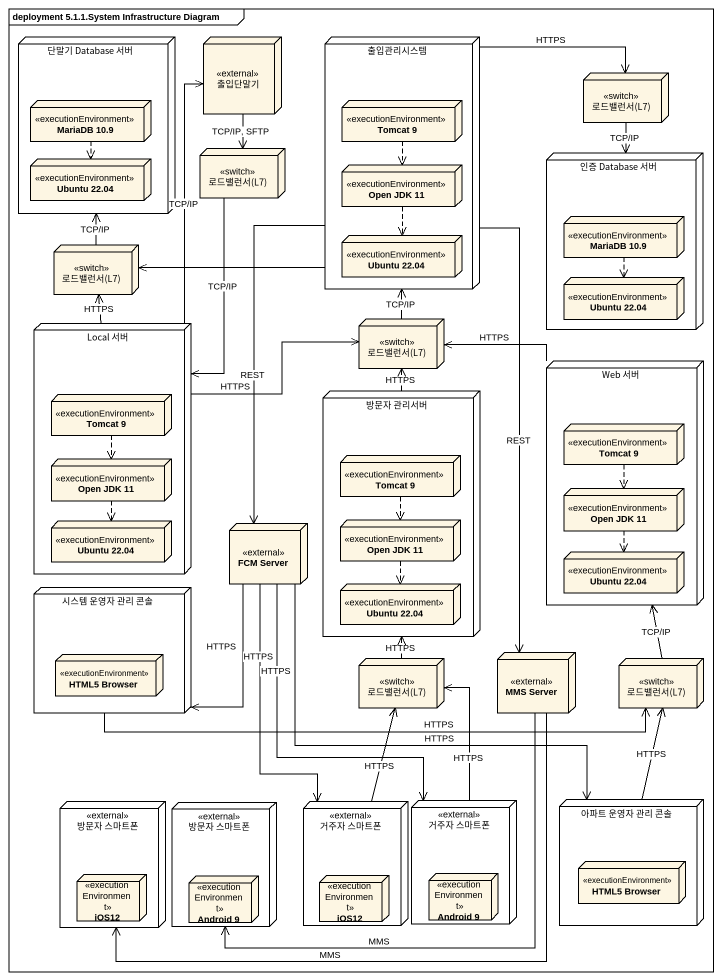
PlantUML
@startuml
mainframe deployment 5.1.1.System Infrastructure Diagram
node "단말기 Database 서버" as 단말기_Database_서버 {
  node "MariaDB 10.9" as MariaDB_10_9 <<executionEnvironment>>
  node "Ubuntu 22.04" as Ubuntu_22_04 <<executionEnvironment>>
}
node 출입단말기 <<external>>
node 출입관리시스템 {
  node "Tomcat 9" as Tomcat_9 <<executionEnvironment>>
  node "Open JDK 11" as Open_JDK_11 <<executionEnvironment>>
  node "Ubuntu 22.04" as Ubuntu_22_04_2 <<executionEnvironment>>
}
node "로드밸런서(L7)" as 로드밸런서_L7 <<switch>>
node "로드밸런서(L7)" as 로드밸런서_L7_2 <<switch>>
node "인증 Database 서버" as 인증_Database_서버 {
  node "MariaDB 10.9" as MariaDB_10_9_2 <<executionEnvironment>>
  node "Ubuntu 22.04" as Ubuntu_22_04_3 <<executionEnvironment>>
}
node "로드밸런서(L7)" as 로드밸런서_L7_3 <<switch>>
node "Local 서버" as Local_서버 {
  node "Tomcat 9" as Tomcat_9_2 <<executionEnvironment>>
  node "Open JDK 11" as Open_JDK_11_2 <<executionEnvironment>>
  node "Ubuntu 22.04" as Ubuntu_22_04_4 <<executionEnvironment>>
}
node "로드밸런서(L7)" as 로드밸런서_L7_4 <<switch>>
node "방문자 관리서버" as 방문자_관리서버 {
  node "Tomcat 9" as Tomcat_9_4 <<executionEnvironment>>
  node "Open JDK 11" as Open_JDK_11_4 <<executionEnvironment>>
  node "Ubuntu 22.04" as Ubuntu_22_04_5 <<executionEnvironment>>
}
node "Web 서버" as Web_서버 {
  node "Tomcat 9" as Tomcat_9_3 <<executionEnvironment>>
  node "Open JDK 11" as Open_JDK_11_3 <<executionEnvironment>>
  node "Ubuntu 22.04" as Ubuntu_22_04_6 <<executionEnvironment>>
}
node "FCM Server" as FCM_Server <<external>>
node "시스템 운영자 관리 콘솔" as 시스템_운영자_관리_콘솔 {
  node "HTML5 Browser" as HTML5_Browser <<executionEnvironment>>
}
node "로드밸런서(L7)" as 로드밸런서_L7_5 <<switch>>
node "MMS Server" as MMS_Server <<external>>
node "로드밸런서(L7)" as 로드밸런서_L7_6 <<switch>>
node "방문자 스마트폰" as 방문자_스마트폰 <<external>> {
  node iOS12 <<executionEnvironment>>
}
node "방문자 스마트폰" as 방문자_스마트폰_2 <<external>> {
  node "Android 9" as Android_9 <<executionEnvironment>>
}
node "거주자 스마트폰" as 거주자_스마트폰 <<external>> {
  node "iOS12" as iOS12_2 <<executionEnvironment>>
}
node "거주자 스마트폰" as 거주자_스마트폰_2 <<external>> {
  node "Android 9" as Android_9_2 <<executionEnvironment>>
}
node "아파트 운영자 관리 콘솔" as 아파트_운영자_관리_콘솔 {
  node "HTML5 Browser" as HTML5_Browser_2 <<executionEnvironment>>
}
출입단말기 --> 로드밸런서_L7_2 : TCP/IP, SFTP
출입관리시스템 -right-> 로드밸런서_L7 : HTTPS
출입관리시스템 -left-> 로드밸런서_L7_3
출입관리시스템 --> FCM_Server : REST
출입관리시스템 --> MMS_Server : REST
로드밸런서_L7 --> 인증_Database_서버 : TCP/IP
MariaDB_10_9 ..> Ubuntu_22_04
Tomcat_9 ..> Open_JDK_11
로드밸런서_L7_2 --> Local_서버 : TCP/IP
Open_JDK_11 ..> Ubuntu_22_04_2
MariaDB_10_9_2 ..> Ubuntu_22_04_3
로드밸런서_L7_3 -up-> 단말기_Database_서버 : TCP/IP
Local_서버 -up-> 출입단말기 : TCP/IP
Local_서버 -up-> 로드밸런서_L7_3 : HTTPS
Local_서버 -right-> 로드밸런서_L7_4 : HTTPS
로드밸런서_L7_4 -up-> 출입관리시스템 : TCP/IP
방문자_관리서버 -up-> 로드밸런서_L7_4 : HTTPS
Web_서버 -up-> 로드밸런서_L7_4 : HTTPS
Tomcat_9_2 ..> Open_JDK_11_2
Tomcat_9_3 ..> Open_JDK_11_3
Open_JDK_11_2 ..> Ubuntu_22_04_4
Tomcat_9_4 ..> Open_JDK_11_4
Open_JDK_11_3 ..> Ubuntu_22_04_6
FCM_Server --> 시스템_운영자_관리_콘솔 : HTTPS
FCM_Server --> 거주자_스마트폰 : HTTPS
FCM_Server --> 거주자_스마트폰_2 : HTTPS
FCM_Server --> 아파트_운영자_관리_콘솔 : HTTPS
Open_JDK_11_4 ..> Ubuntu_22_04_5
시스템_운영자_관리_콘솔 -right-> 로드밸런서_L7_6 : HTTPS
로드밸런서_L7_5 -up-> 방문자_관리서버 : HTTPS
MMS_Server -left-> 방문자_스마트폰 : MMS
MMS_Server -left-> 방문자_스마트폰_2 : MMS
로드밸런서_L7_6 -up-> Web_서버 : TCP/IP
거주자_스마트폰 -up-> 로드밸런서_L7_5 : HTTPS
거주자_스마트폰_2 -up-> 로드밸런서_L7_5 : HTTPS
아파트_운영자_관리_콘솔 -up-> 로드밸런서_L7_6 : HTTPS
@enduml
